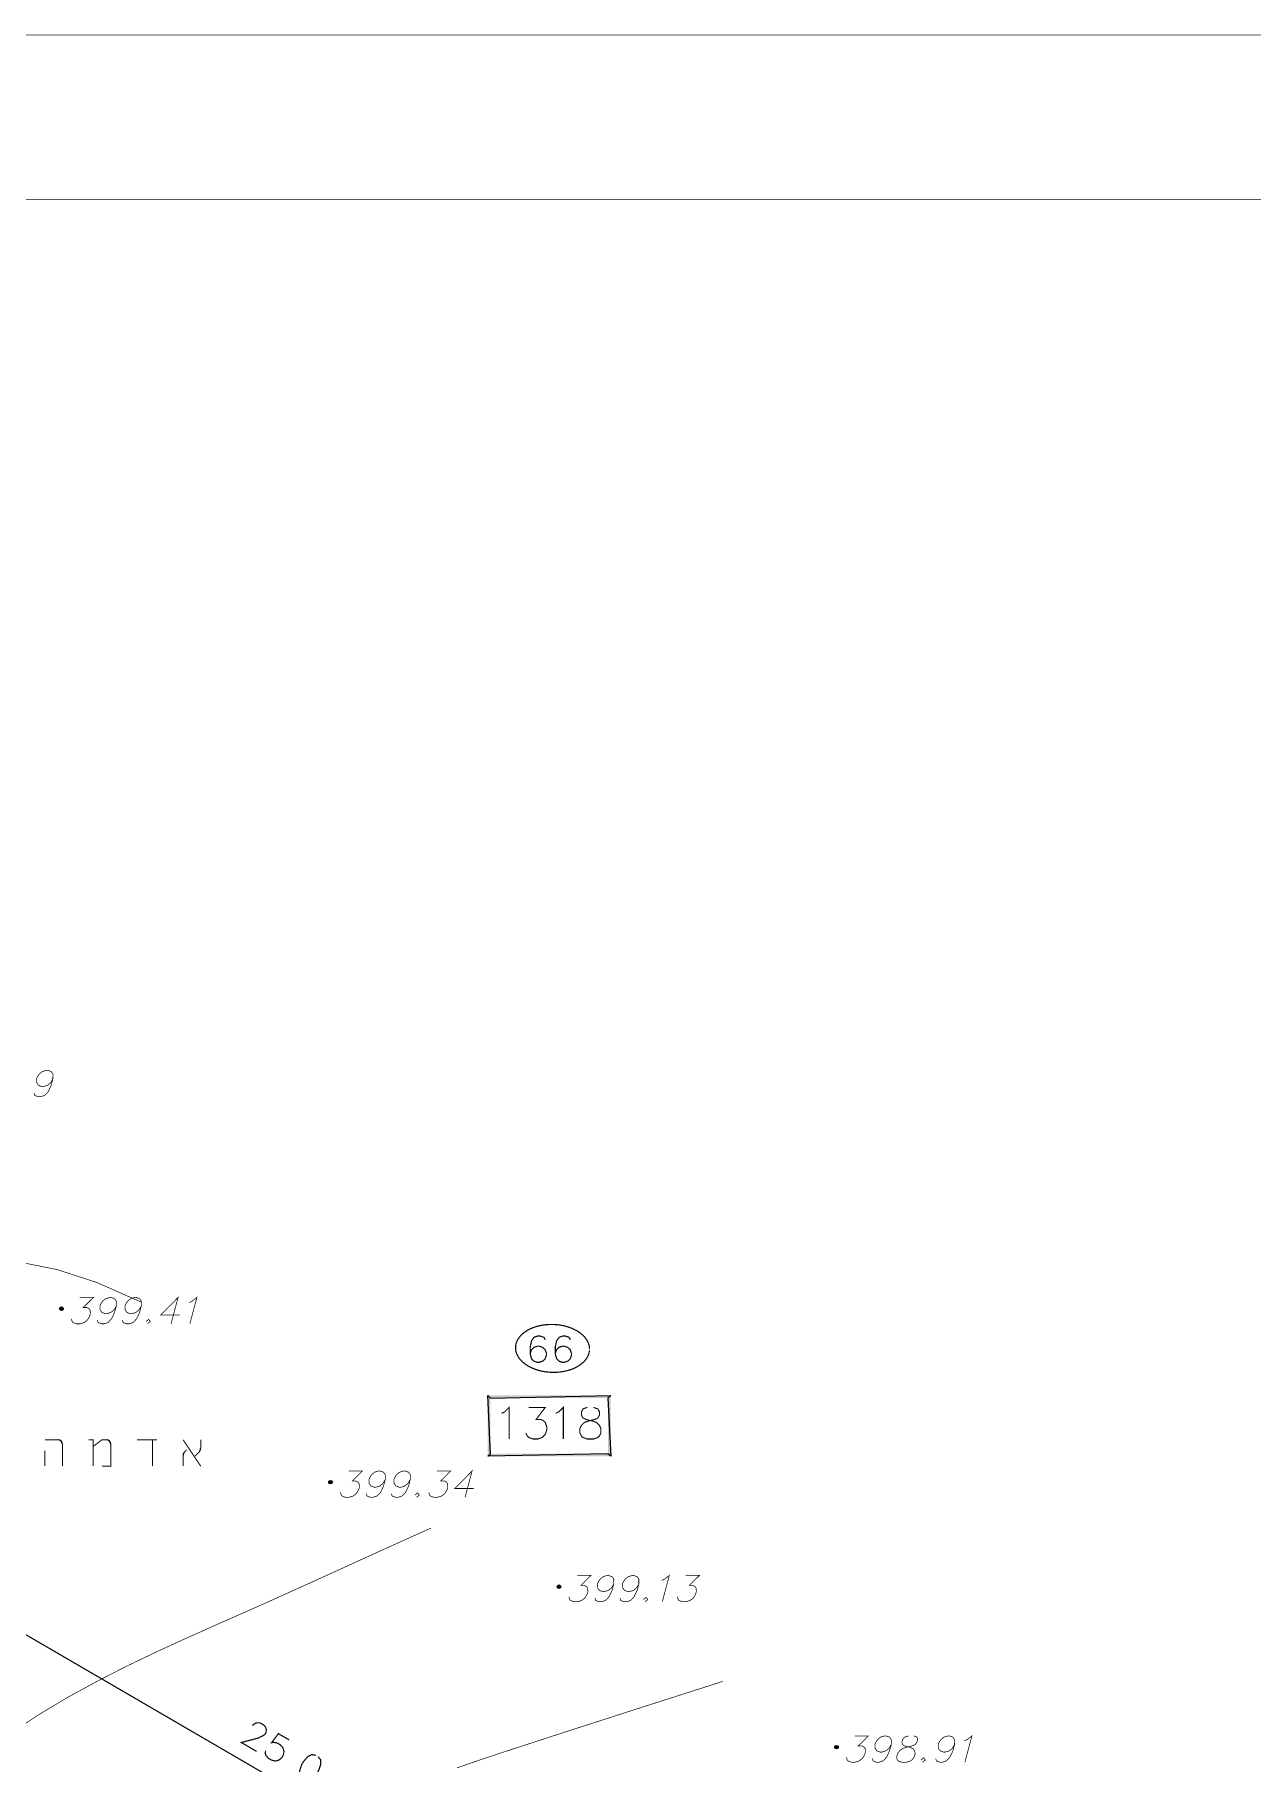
# Model space of a CAD drawing. Extents: x 489 to 720, y 1028 to 1176.
# Drawn here: x 525.64 to 544.17, y 1074.98 to 1101.28 of the extents above; entities that cross this region are included whole.
import ezdxf

# ---------------------------------------------------------------- set-up
doc = ezdxf.new("R2010")
doc.units = 0
doc.header["$MEASUREMENT"] = 0
for name, color, linetype in [('1202', 7, 'Continuous'), ('1501-TOPO', 7, 'Continuous'), ('1506', 7, 'Continuous'), ('1507', 7, 'Continuous'), ('M1280', 7, 'Continuous'), ('M1602', 7, 'Continuous'), ('MCELLNO', 7, 'Continuous')]:
    doc.layers.add(name, color=color, linetype=linetype)

msp = doc.modelspace()

# ---------------------------------------------------------------- hatches: boundary and pattern name
at = {"layer": '1501-TOPO', "linetype": 'Continuous', "ltscale": 0.045455}
for points in [[(526.029, 1081.908), (526.029, 1081.888), (526.027, 1081.898)], [(526.035, 1081.916), (526.035, 1081.879), (526.029, 1081.908)], [(526.035, 1081.879), (526.029, 1081.908), (526.029, 1081.888)], [(526.044, 1081.922), (526.044, 1081.873), (526.035, 1081.916)], [(526.044, 1081.873), (526.035, 1081.916), (526.035, 1081.879)], [(526.053, 1081.924), (526.053, 1081.872), (526.044, 1081.922)], [(526.053, 1081.872), (526.044, 1081.922), (526.044, 1081.873)], [(526.063, 1081.922), (526.063, 1081.873), (526.053, 1081.924)], [(526.063, 1081.873), (526.053, 1081.924), (526.053, 1081.872)], [(526.072, 1081.916), (526.072, 1081.879), (526.063, 1081.922)], [(526.072, 1081.879), (526.063, 1081.922), (526.063, 1081.873)], [(526.078, 1081.908), (526.078, 1081.888), (526.072, 1081.916)], [(526.078, 1081.888), (526.072, 1081.916), (526.072, 1081.879)], [(526.08, 1081.898), (526.078, 1081.908), (526.078, 1081.888)], [(530.121, 1079.268), (530.121, 1079.249), (530.119, 1079.258)], [(530.127, 1079.278), (530.127, 1079.24), (530.121, 1079.268)], [(530.127, 1079.24), (530.121, 1079.268), (530.121, 1079.249)], [(530.135, 1079.283), (530.135, 1079.234), (530.127, 1079.278)], [(530.135, 1079.234), (530.127, 1079.278), (530.127, 1079.24)], [(530.145, 1079.285), (530.145, 1079.232), (530.135, 1079.283)], [(530.145, 1079.232), (530.135, 1079.283), (530.135, 1079.234)], [(530.155, 1079.283), (530.155, 1079.234), (530.145, 1079.285)], [(530.155, 1079.234), (530.145, 1079.285), (530.145, 1079.232)], [(530.164, 1079.278), (530.164, 1079.24), (530.155, 1079.283)], [(530.164, 1079.24), (530.155, 1079.283), (530.155, 1079.234)], [(530.17, 1079.268), (530.17, 1079.249), (530.164, 1079.278)], [(530.17, 1079.249), (530.164, 1079.278), (530.164, 1079.24)], [(530.171, 1079.258), (530.17, 1079.268), (530.17, 1079.249)], [(533.597, 1077.68), (533.597, 1077.659), (533.595, 1077.67)], [(533.603, 1077.689), (533.603, 1077.651), (533.597, 1077.68)], [(533.603, 1077.651), (533.597, 1077.68), (533.597, 1077.659)], [(533.611, 1077.695), (533.611, 1077.646), (533.603, 1077.689)], [(533.611, 1077.646), (533.603, 1077.689), (533.603, 1077.651)], [(533.621, 1077.696), (533.621, 1077.643), (533.611, 1077.695)], [(533.621, 1077.643), (533.611, 1077.695), (533.611, 1077.646)], [(533.631, 1077.695), (533.631, 1077.646), (533.621, 1077.696)], [(533.631, 1077.646), (533.621, 1077.696), (533.621, 1077.643)], [(533.639, 1077.689), (533.639, 1077.651), (533.631, 1077.695)], [(533.639, 1077.651), (533.631, 1077.695), (533.631, 1077.646)], [(533.645, 1077.68), (533.645, 1077.659), (533.639, 1077.689)], [(533.645, 1077.659), (533.639, 1077.689), (533.639, 1077.651)], [(533.647, 1077.67), (533.645, 1077.68), (533.645, 1077.659)], [(537.817, 1075.239), (537.817, 1075.218), (537.815, 1075.229)], [(537.823, 1075.248), (537.823, 1075.21), (537.817, 1075.239)], [(537.823, 1075.21), (537.817, 1075.239), (537.817, 1075.218)], [(537.831, 1075.254), (537.831, 1075.205), (537.823, 1075.248)], [(537.831, 1075.205), (537.823, 1075.248), (537.823, 1075.21)], [(537.841, 1075.256), (537.841, 1075.203), (537.831, 1075.254)], [(537.841, 1075.203), (537.831, 1075.254), (537.831, 1075.205)], [(537.852, 1075.254), (537.852, 1075.205), (537.841, 1075.256)], [(537.852, 1075.205), (537.841, 1075.256), (537.841, 1075.203)], [(537.861, 1075.248), (537.861, 1075.21), (537.852, 1075.254)], [(537.861, 1075.21), (537.852, 1075.254), (537.852, 1075.205)], [(537.866, 1075.239), (537.866, 1075.218), (537.861, 1075.248)], [(537.866, 1075.218), (537.861, 1075.248), (537.861, 1075.21)], [(537.867, 1075.229), (537.866, 1075.239), (537.866, 1075.218)]]:
    msp.add_hatch(color=7, dxfattribs=at).paths.add_polyline_path(points, flags=0)
at = {"layer": 'MCELLNO', "linetype": 'Continuous', "ltscale": 0.045455}
for points in [[(532.538, 1079.653), (532.578, 1079.693), (532.538, 1080.579)], [(532.578, 1079.693), (532.538, 1080.579), (532.578, 1080.538)], [(532.538, 1080.579), (532.578, 1080.538), (534.407, 1080.579)], [(532.578, 1080.538), (534.407, 1080.579), (534.366, 1080.538)], [(534.407, 1080.579), (534.366, 1080.538), (534.407, 1079.653)], [(534.366, 1080.538), (534.407, 1079.653), (534.366, 1079.693)], [(534.407, 1079.653), (534.366, 1079.693), (532.538, 1079.653)], [(534.366, 1079.693), (532.538, 1079.653), (532.578, 1079.693)]]:
    msp.add_hatch(color=136, dxfattribs=at).paths.add_polyline_path(points, flags=0)

# ---------------------------------------------------------------- linework, layer by layer
at = {"color": 250, "linetype": 'Continuous', "ltscale": 0.045455}
for points, const_width in [([(525.922, 1085.391), (525.888, 1085.333), (525.839, 1085.296), (525.778, 1085.276), (525.758, 1085.276), (525.706, 1085.296), (525.678, 1085.333), (525.674, 1085.391), (525.68, 1085.409), (525.714, 1085.467), (525.762, 1085.505), (525.824, 1085.524), (525.844, 1085.524), (525.896, 1085.505), (525.923, 1085.467), (525.922, 1085.391), (525.897, 1085.296), (525.852, 1085.2), (525.798, 1085.142), (525.737, 1085.124), (525.698, 1085.124), (525.646, 1085.142), (525.637, 1085.181)], 0.0112), ([(526.33, 1082.07), (526.54, 1082.07), (526.385, 1081.916), (526.441, 1081.916), (526.474, 1081.898), (526.489, 1081.879), (526.492, 1081.822), (526.482, 1081.783), (526.448, 1081.726), (526.399, 1081.688), (526.337, 1081.668), (526.28, 1081.668), (526.228, 1081.688), (526.214, 1081.707), (526.205, 1081.745)], 0.0112), ([(526.886, 1081.935), (526.852, 1081.879), (526.803, 1081.84), (526.74, 1081.822), (526.721, 1081.822), (526.67, 1081.84), (526.641, 1081.879), (526.638, 1081.935), (526.642, 1081.955), (526.677, 1082.012), (526.725, 1082.05), (526.788, 1082.07), (526.807, 1082.07), (526.86, 1082.05), (526.887, 1082.012), (526.886, 1081.935), (526.86, 1081.84), (526.815, 1081.745), (526.762, 1081.688), (526.699, 1081.668), (526.662, 1081.668), (526.61, 1081.688), (526.6, 1081.726)], 0.0112), ([(527.266, 1081.935), (527.232, 1081.879), (527.185, 1081.84), (527.122, 1081.822), (527.103, 1081.822), (527.05, 1081.84), (527.023, 1081.879), (527.019, 1081.935), (527.024, 1081.955), (527.058, 1082.012), (527.107, 1082.05), (527.169, 1082.07), (527.188, 1082.07), (527.24, 1082.05), (527.269, 1082.012), (527.266, 1081.935), (527.241, 1081.84), (527.197, 1081.745), (527.144, 1081.688), (527.081, 1081.668), (527.042, 1081.668), (526.99, 1081.688), (526.982, 1081.726)], 0.0112), ([(527.72, 1081.668), (527.827, 1082.07), (527.565, 1081.803), (527.85, 1081.803)], 0.0112), ([(527.997, 1081.993), (528.04, 1082.012), (528.113, 1082.07), (528.006, 1081.668)], 0.0112), ([(527.338, 1081.703), (527.38, 1081.735), (527.405, 1081.703), (527.362, 1081.668)], 0.0112), ([(526.002, 1079.904), (525.802, 1079.904)], 0.0158), ([(526.069, 1079.504), (526.069, 1079.837)], 0.0158), ([(526.469, 1079.904), (526.536, 1079.904), (526.536, 1079.504)], 0.0158), ([(526.736, 1079.904), (526.67, 1079.904), (526.536, 1079.804)], 0.0158), ([(526.67, 1079.504), (526.803, 1079.504), (526.803, 1079.837)], 0.0158), ([(527.204, 1079.904), (527.504, 1079.904)], 0.0158), ([(527.437, 1079.904), (527.437, 1079.504)], 0.0158), ([(527.904, 1079.904), (528.171, 1079.504)], 0.0158), ([(528.171, 1079.77), (528.171, 1079.904)], 0.0158), ([(525.802, 1079.504), (525.802, 1079.737)], 0.0158), ([(527.904, 1079.67), (527.904, 1079.504)], 0.0158), ([(527.957, 1079.75), (527.923, 1079.717)], 0.0158), ([(528.085, 1079.656), (528.152, 1079.723)], 0.0158), ([(530.422, 1079.43), (530.631, 1079.43), (530.477, 1079.278), (530.533, 1079.278), (530.566, 1079.258), (530.58, 1079.24), (530.585, 1079.182), (530.574, 1079.145), (530.539, 1079.087), (530.491, 1079.049), (530.429, 1079.03), (530.372, 1079.03), (530.32, 1079.049), (530.306, 1079.068), (530.297, 1079.106)], 0.0112), ([(530.978, 1079.297), (530.942, 1079.24), (530.895, 1079.201), (530.832, 1079.182), (530.813, 1079.182), (530.761, 1079.201), (530.733, 1079.24), (530.729, 1079.297), (530.735, 1079.316), (530.769, 1079.373), (530.817, 1079.412), (530.88, 1079.43), (530.898, 1079.43), (530.95, 1079.412), (530.979, 1079.373), (530.978, 1079.297), (530.952, 1079.201), (530.907, 1079.106), (530.854, 1079.049), (530.791, 1079.03), (530.753, 1079.03), (530.7, 1079.049), (530.692, 1079.087)], 0.0112), ([(531.358, 1079.297), (531.324, 1079.24), (531.275, 1079.201), (531.213, 1079.182), (531.195, 1079.182), (531.142, 1079.201), (531.114, 1079.24), (531.111, 1079.297), (531.115, 1079.316), (531.15, 1079.373), (531.198, 1079.412), (531.261, 1079.43), (531.28, 1079.43), (531.332, 1079.412), (531.36, 1079.373), (531.358, 1079.297), (531.333, 1079.201), (531.288, 1079.106), (531.235, 1079.049), (531.173, 1079.03), (531.135, 1079.03), (531.082, 1079.049), (531.073, 1079.087)], 0.0112), ([(531.766, 1079.43), (531.975, 1079.43), (531.821, 1079.278), (531.878, 1079.278), (531.911, 1079.258), (531.924, 1079.24), (531.929, 1079.182), (531.919, 1079.145), (531.885, 1079.087), (531.836, 1079.049), (531.773, 1079.03), (531.716, 1079.03), (531.664, 1079.049), (531.65, 1079.068), (531.641, 1079.106)], 0.0112), ([(532.192, 1079.03), (532.3, 1079.43), (532.038, 1079.163), (532.324, 1079.163)], 0.0112), ([(531.43, 1079.063), (531.472, 1079.097), (531.496, 1079.063), (531.454, 1079.03)], 0.0112), ([(533.898, 1077.841), (534.107, 1077.841), (533.953, 1077.689), (534.01, 1077.689), (534.042, 1077.67), (534.056, 1077.65), (534.061, 1077.593), (534.05, 1077.555), (534.015, 1077.498), (533.967, 1077.46), (533.905, 1077.441), (533.848, 1077.441), (533.796, 1077.46), (533.781, 1077.479), (533.773, 1077.517)], 0.0112), ([(534.453, 1077.708), (534.419, 1077.65), (534.371, 1077.613), (534.308, 1077.593), (534.289, 1077.593), (534.237, 1077.613), (534.21, 1077.65), (534.205, 1077.708), (534.211, 1077.728), (534.245, 1077.784), (534.294, 1077.822), (534.355, 1077.841), (534.374, 1077.841), (534.427, 1077.822), (534.455, 1077.784), (534.453, 1077.708), (534.428, 1077.613), (534.383, 1077.517), (534.33, 1077.46), (534.267, 1077.441), (534.229, 1077.441), (534.177, 1077.46), (534.169, 1077.498)], 0.0112), ([(534.835, 1077.708), (534.8, 1077.65), (534.752, 1077.613), (534.689, 1077.593), (534.671, 1077.593), (534.619, 1077.613), (534.59, 1077.65), (534.587, 1077.708), (534.591, 1077.728), (534.627, 1077.784), (534.674, 1077.822), (534.737, 1077.841), (534.756, 1077.841), (534.808, 1077.822), (534.836, 1077.784), (534.835, 1077.708), (534.81, 1077.613), (534.764, 1077.517), (534.711, 1077.46), (534.648, 1077.441), (534.611, 1077.441), (534.558, 1077.46), (534.549, 1077.498)], 0.0112), ([(535.183, 1077.765), (535.227, 1077.784), (535.299, 1077.841), (535.192, 1077.441)], 0.0112), ([(535.547, 1077.841), (535.757, 1077.841), (535.602, 1077.689), (535.658, 1077.689), (535.692, 1077.67), (535.706, 1077.65), (535.71, 1077.593), (535.699, 1077.555), (535.665, 1077.498), (535.616, 1077.46), (535.554, 1077.441), (535.497, 1077.441), (535.445, 1077.46), (535.431, 1077.479), (535.422, 1077.517)], 0.0112), ([(534.905, 1077.474), (534.948, 1077.508), (534.972, 1077.474), (534.93, 1077.441)], 0.0112), ([(538.119, 1075.4), (538.329, 1075.4), (538.173, 1075.248), (538.23, 1075.248), (538.263, 1075.229), (538.278, 1075.209), (538.281, 1075.153), (538.271, 1075.115), (538.237, 1075.057), (538.188, 1075.02), (538.125, 1075), (538.069, 1075), (538.016, 1075.02), (538.003, 1075.038), (537.994, 1075.076)], 0.0112), ([(538.674, 1075.267), (538.639, 1075.209), (538.591, 1075.172), (538.529, 1075.153), (538.51, 1075.153), (538.457, 1075.172), (538.43, 1075.209), (538.427, 1075.267), (538.431, 1075.287), (538.465, 1075.343), (538.514, 1075.382), (538.577, 1075.4), (538.595, 1075.4), (538.647, 1075.382), (538.675, 1075.343), (538.674, 1075.267), (538.648, 1075.172), (538.604, 1075.076), (538.55, 1075.02), (538.488, 1075), (538.449, 1075), (538.398, 1075.02), (538.389, 1075.057)], 0.0112), ([(538.939, 1075.4), (538.877, 1075.382), (538.847, 1075.343), (538.837, 1075.305), (538.846, 1075.267), (538.879, 1075.248), (538.949, 1075.229), (539.002, 1075.209), (539.03, 1075.172), (539.039, 1075.133), (539.023, 1075.076), (538.994, 1075.038), (538.97, 1075.02), (538.907, 1075), (538.831, 1075), (538.779, 1075.02), (538.765, 1075.038), (538.756, 1075.076), (538.772, 1075.133), (538.8, 1075.172), (538.849, 1075.209), (538.912, 1075.229), (538.992, 1075.248), (539.037, 1075.267), (539.065, 1075.305), (539.075, 1075.343), (539.066, 1075.382), (539.015, 1075.4)], 0.0112), ([(539.637, 1075.267), (539.603, 1075.209), (539.554, 1075.172), (539.491, 1075.153), (539.473, 1075.153), (539.421, 1075.172), (539.392, 1075.209), (539.389, 1075.267), (539.394, 1075.287), (539.429, 1075.343), (539.477, 1075.382), (539.539, 1075.4), (539.558, 1075.4), (539.611, 1075.382), (539.638, 1075.343), (539.637, 1075.267), (539.612, 1075.172), (539.566, 1075.076), (539.513, 1075.02), (539.45, 1075), (539.413, 1075), (539.361, 1075.02), (539.352, 1075.057)], 0.0112), ([(539.786, 1075.324), (539.829, 1075.343), (539.902, 1075.4), (539.795, 1075)], 0.0112), ([(539.127, 1075.033), (539.169, 1075.067), (539.192, 1075.033), (539.15, 1075)], 0.0112)]:
    msp.add_lwpolyline(points, dxfattribs=dict(at, const_width=const_width))
at = {"color": 214, "linetype": 'Continuous', "ltscale": 0.045455, "const_width": 0.0182}
for points in [[(533.412, 1081.424), (533.392, 1081.463), (533.336, 1081.482), (533.297, 1081.482), (533.24, 1081.463), (533.202, 1081.406), (533.183, 1081.31), (533.183, 1081.215), (533.202, 1081.139), (533.24, 1081.1), (533.297, 1081.081), (533.316, 1081.081), (533.373, 1081.1), (533.412, 1081.139), (533.431, 1081.196), (533.431, 1081.215), (533.412, 1081.272), (533.373, 1081.31), (533.316, 1081.329), (533.297, 1081.329), (533.24, 1081.31), (533.202, 1081.272), (533.183, 1081.215)], [(533.794, 1081.424), (533.774, 1081.463), (533.717, 1081.482), (533.679, 1081.482), (533.622, 1081.463), (533.583, 1081.406), (533.564, 1081.31), (533.564, 1081.215), (533.583, 1081.139), (533.622, 1081.1), (533.679, 1081.081), (533.698, 1081.081), (533.755, 1081.1), (533.794, 1081.139), (533.812, 1081.196), (533.812, 1081.215), (533.794, 1081.272), (533.755, 1081.31), (533.698, 1081.329), (533.679, 1081.329), (533.622, 1081.31), (533.583, 1081.272), (533.564, 1081.215)], [(528.96, 1075.554), (528.969, 1075.571), (529.004, 1075.593), (529.03, 1075.6), (529.073, 1075.598), (529.139, 1075.559), (529.162, 1075.524), (529.169, 1075.498), (529.166, 1075.455), (529.147, 1075.422), (529.112, 1075.399), (529.049, 1075.368), (528.789, 1075.3), (529.02, 1075.165)], [(529.517, 1075.339), (529.353, 1075.434), (529.25, 1075.296), (529.277, 1075.303), (529.336, 1075.291), (529.385, 1075.262), (529.424, 1075.216), (529.438, 1075.164), (529.427, 1075.106), (529.407, 1075.073), (529.362, 1075.032), (529.31, 1075.018), (529.25, 1075.031), (529.2, 1075.06), (529.161, 1075.105), (529.154, 1075.131), (529.157, 1075.174)], [(529.922, 1075.104), (529.863, 1075.116), (529.8, 1075.085), (529.737, 1075.013), (529.707, 1074.964), (529.677, 1074.872), (529.68, 1074.803), (529.72, 1074.758), (529.753, 1074.739), (529.812, 1074.726), (529.874, 1074.756), (529.938, 1074.829), (529.967, 1074.879), (529.998, 1074.971), (529.995, 1075.039), (529.955, 1075.084)]]:
    msp.add_lwpolyline(points, dxfattribs=at)
at = {"color": 250, "linetype": 'Continuous', "ltscale": 0.045455}
for centre, start, end in [((526.002, 1079.837), 0.0055, 90), ((526.736, 1079.837), 0.0055, 90), ((528.104, 1079.77), 315.0055, 360.0055), ((528.104, 1079.77), 315.0055, 360.0055), ((527.971, 1079.67), 135, 180), ((527.971, 1079.67), 135, 180)]:
    msp.add_arc(centre, 0.0659, start, end, dxfattribs=at)
at = {"layer": '1202', "color": 7, "linetype": 'Continuous', "ltscale": 0.045455, "const_width": 0.0112}
for points in [[(488.854, 1028.441), (562.687, 1028.441), (562.687, 1101.273), (488.854, 1101.273)], [(491.356, 1030.943), (560.185, 1030.943), (560.185, 1098.771), (491.356, 1098.771)]]:
    msp.add_lwpolyline(points, dxfattribs=at)
at = {"layer": '1501-TOPO', "color": 7, "linetype": 'Continuous', "ltscale": 0.045455, "const_width": 0.0112}
for points in [[(526.028, 1081.898), (526.078, 1081.898)], [(530.12, 1079.258), (530.17, 1079.258)], [(533.596, 1077.67), (533.646, 1077.67)], [(537.816, 1075.229), (537.866, 1075.229)]]:
    msp.add_lwpolyline(points, dxfattribs=at)
at = {"layer": '1501-TOPO', "color": 7, "linetype": 'Continuous', "ltscale": 0.045455}
for points in [[(526.029, 1081.908), (526.029, 1081.888), (526.027, 1081.898)], [(526.035, 1081.916), (526.035, 1081.879), (526.029, 1081.908)], [(526.035, 1081.879), (526.029, 1081.908), (526.029, 1081.888)], [(526.044, 1081.922), (526.044, 1081.873), (526.035, 1081.916)], [(526.044, 1081.873), (526.035, 1081.916), (526.035, 1081.879)], [(526.053, 1081.924), (526.053, 1081.872), (526.044, 1081.922)], [(526.053, 1081.872), (526.044, 1081.922), (526.044, 1081.873)], [(526.063, 1081.922), (526.063, 1081.873), (526.053, 1081.924)], [(526.063, 1081.873), (526.053, 1081.924), (526.053, 1081.872)], [(526.072, 1081.916), (526.072, 1081.879), (526.063, 1081.922)], [(526.072, 1081.879), (526.063, 1081.922), (526.063, 1081.873)], [(526.078, 1081.908), (526.078, 1081.888), (526.072, 1081.916)], [(526.078, 1081.888), (526.072, 1081.916), (526.072, 1081.879)], [(526.08, 1081.898), (526.078, 1081.908), (526.078, 1081.888)], [(530.121, 1079.268), (530.121, 1079.249), (530.119, 1079.258)], [(530.127, 1079.278), (530.127, 1079.24), (530.121, 1079.268)], [(530.127, 1079.24), (530.121, 1079.268), (530.121, 1079.249)], [(530.135, 1079.283), (530.135, 1079.234), (530.127, 1079.278)], [(530.135, 1079.234), (530.127, 1079.278), (530.127, 1079.24)], [(530.145, 1079.285), (530.145, 1079.232), (530.135, 1079.283)], [(530.145, 1079.232), (530.135, 1079.283), (530.135, 1079.234)], [(530.155, 1079.283), (530.155, 1079.234), (530.145, 1079.285)], [(530.155, 1079.234), (530.145, 1079.285), (530.145, 1079.232)], [(530.164, 1079.278), (530.164, 1079.24), (530.155, 1079.283)], [(530.164, 1079.24), (530.155, 1079.283), (530.155, 1079.234)], [(530.17, 1079.268), (530.17, 1079.249), (530.164, 1079.278)], [(530.17, 1079.249), (530.164, 1079.278), (530.164, 1079.24)], [(530.171, 1079.258), (530.17, 1079.268), (530.17, 1079.249)], [(533.597, 1077.68), (533.597, 1077.659), (533.595, 1077.67)], [(533.603, 1077.689), (533.603, 1077.651), (533.597, 1077.68)], [(533.603, 1077.651), (533.597, 1077.68), (533.597, 1077.659)], [(533.611, 1077.695), (533.611, 1077.646), (533.603, 1077.689)], [(533.611, 1077.646), (533.603, 1077.689), (533.603, 1077.651)], [(533.621, 1077.696), (533.621, 1077.643), (533.611, 1077.695)], [(533.621, 1077.643), (533.611, 1077.695), (533.611, 1077.646)], [(533.631, 1077.695), (533.631, 1077.646), (533.621, 1077.696)], [(533.631, 1077.646), (533.621, 1077.696), (533.621, 1077.643)], [(533.639, 1077.689), (533.639, 1077.651), (533.631, 1077.695)], [(533.639, 1077.651), (533.631, 1077.695), (533.631, 1077.646)], [(533.645, 1077.68), (533.645, 1077.659), (533.639, 1077.689)], [(533.645, 1077.659), (533.639, 1077.689), (533.639, 1077.651)], [(533.647, 1077.67), (533.645, 1077.68), (533.645, 1077.659)], [(537.817, 1075.239), (537.817, 1075.218), (537.815, 1075.229)], [(537.823, 1075.248), (537.823, 1075.21), (537.817, 1075.239)], [(537.823, 1075.21), (537.817, 1075.239), (537.817, 1075.218)], [(537.831, 1075.254), (537.831, 1075.205), (537.823, 1075.248)], [(537.831, 1075.205), (537.823, 1075.248), (537.823, 1075.21)], [(537.841, 1075.256), (537.841, 1075.203), (537.831, 1075.254)], [(537.841, 1075.203), (537.831, 1075.254), (537.831, 1075.205)], [(537.852, 1075.254), (537.852, 1075.205), (537.841, 1075.256)], [(537.852, 1075.205), (537.841, 1075.256), (537.841, 1075.203)], [(537.861, 1075.248), (537.861, 1075.21), (537.852, 1075.254)], [(537.861, 1075.21), (537.852, 1075.254), (537.852, 1075.205)], [(537.866, 1075.239), (537.866, 1075.218), (537.861, 1075.248)], [(537.866, 1075.218), (537.861, 1075.248), (537.861, 1075.21)], [(537.867, 1075.229), (537.866, 1075.239), (537.866, 1075.218)]]:
    msp.add_lwpolyline(points, dxfattribs=at)
for centre in [(526.053, 1081.898), (530.145, 1079.258), (533.621, 1077.67), (537.841, 1075.229)]:
    msp.add_circle(centre, 0.0261, dxfattribs=at)
at = {"layer": '1506', "color": 13, "linetype": 'Continuous', "ltscale": 0.045455, "const_width": 0.01}
for points in [[(525.465, 1082.598), (525.991, 1082.492), (526.591, 1082.297), (527.271, 1081.996)], [(525.299, 1075.453), (525.722, 1075.732), (526.162, 1075.995), (526.613, 1076.24), (527.066, 1076.471), (527.519, 1076.688), (527.961, 1076.89), (528.386, 1077.08), (528.789, 1077.258), (529.165, 1077.425), (529.521, 1077.585), (529.863, 1077.74), (530.2, 1077.893), (530.542, 1078.049), (530.896, 1078.21), (531.27, 1078.38), (531.673, 1078.56)]]:
    msp.add_lwpolyline(points, dxfattribs=at)
at = {"layer": '1507', "color": 18, "linetype": 'Continuous', "ltscale": 0.045455, "const_width": 0.01}
msp.add_lwpolyline([(532.071, 1074.914), (532.43, 1075.038), (532.967, 1075.216), (533.73, 1075.464), (534.763, 1075.797), (536.112, 1076.229)], dxfattribs=at)
at = {"layer": 'M1280', "color": 7, "linetype": 'Continuous', "ltscale": 0.045455, "const_width": 0.0112}
msp.add_lwpolyline([(491.356, 1030.943), (560.185, 1030.943), (560.185, 1098.771), (491.356, 1098.771)], dxfattribs=at)
at = {"layer": 'M1602', "color": 214, "linetype": 'Continuous', "ltscale": 0.045455, "const_width": 0.0182}
for points in [[(534.086, 1081.278), (534.086, 1081.289), (534.085, 1081.301), (534.083, 1081.314), (534.081, 1081.325), (534.079, 1081.338), (534.077, 1081.349), (534.072, 1081.362), (534.069, 1081.373), (534.063, 1081.385), (534.058, 1081.397), (534.052, 1081.408), (534.045, 1081.42), (534.038, 1081.431), (534.03, 1081.442), (534.022, 1081.454), (534.013, 1081.464), (534.004, 1081.475), (533.994, 1081.485), (533.983, 1081.496), (533.972, 1081.506), (533.961, 1081.515), (533.948, 1081.524), (533.937, 1081.534), (533.923, 1081.543), (533.91, 1081.551), (533.896, 1081.56), (533.882, 1081.568), (533.867, 1081.576), (533.853, 1081.583), (533.837, 1081.591), (533.822, 1081.598), (533.805, 1081.604), (533.789, 1081.61), (533.772, 1081.616), (533.756, 1081.622), (533.739, 1081.626), (533.721, 1081.632), (533.704, 1081.635), (533.686, 1081.64), (533.667, 1081.643), (533.649, 1081.647), (533.631, 1081.65), (533.613, 1081.653), (533.595, 1081.655), (533.575, 1081.656), (533.557, 1081.657), (533.539, 1081.658), (533.52, 1081.658), (533.502, 1081.658), (533.482, 1081.658), (533.464, 1081.657), (533.445, 1081.656), (533.427, 1081.655), (533.408, 1081.653), (533.39, 1081.65), (533.372, 1081.648), (533.354, 1081.645), (533.337, 1081.641), (533.319, 1081.638), (533.302, 1081.633), (533.285, 1081.629), (533.267, 1081.623), (533.252, 1081.618), (533.235, 1081.613), (533.219, 1081.606), (533.204, 1081.6), (533.188, 1081.593), (533.173, 1081.585), (533.16, 1081.579), (533.145, 1081.571), (533.131, 1081.563), (533.119, 1081.555), (533.105, 1081.546), (533.094, 1081.537), (533.081, 1081.528), (533.07, 1081.518), (533.06, 1081.508), (533.049, 1081.498), (533.039, 1081.489), (533.03, 1081.478), (533.021, 1081.467), (533.013, 1081.457), (533.005, 1081.446), (532.998, 1081.434), (532.991, 1081.423), (532.986, 1081.412), (532.981, 1081.4), (532.975, 1081.389), (532.972, 1081.378), (532.969, 1081.365), (532.965, 1081.354), (532.963, 1081.341), (532.962, 1081.33), (532.961, 1081.317), (532.961, 1081.305), (532.961, 1081.293), (532.962, 1081.281), (532.963, 1081.268), (532.965, 1081.257), (532.967, 1081.245), (532.971, 1081.233), (532.975, 1081.221), (532.98, 1081.209), (532.985, 1081.197), (532.99, 1081.185), (532.997, 1081.174), (533.004, 1081.163), (533.012, 1081.151), (533.02, 1081.14), (533.028, 1081.13), (533.037, 1081.118), (533.047, 1081.108), (533.057, 1081.098), (533.067, 1081.088), (533.079, 1081.079), (533.091, 1081.068), (533.103, 1081.059), (533.116, 1081.05), (533.129, 1081.041), (533.142, 1081.032), (533.156, 1081.024), (533.171, 1081.016), (533.186, 1081.008), (533.2, 1081.001), (533.216, 1080.995), (533.232, 1080.988), (533.248, 1080.981), (533.265, 1080.975), (533.281, 1080.97), (533.298, 1080.964), (533.316, 1080.959), (533.333, 1080.955), (533.352, 1080.95), (533.369, 1080.947), (533.387, 1080.943), (533.405, 1080.94), (533.423, 1080.938), (533.442, 1080.935), (533.461, 1080.933), (533.479, 1080.932), (533.498, 1080.931), (533.516, 1080.93), (533.536, 1080.93), (533.554, 1080.93), (533.572, 1080.931), (533.591, 1080.931), (533.61, 1080.933), (533.628, 1080.934), (533.646, 1080.937), (533.664, 1080.939), (533.682, 1080.942), (533.7, 1080.946), (533.717, 1080.949), (533.736, 1080.954), (533.753, 1080.958), (533.77, 1080.963), (533.787, 1080.967), (533.803, 1080.973), (533.819, 1080.979), (533.835, 1080.985), (533.849, 1080.992), (533.865, 1080.999), (533.88, 1081.006), (533.894, 1081.014), (533.907, 1081.022), (533.921, 1081.03), (533.935, 1081.039), (533.947, 1081.047), (533.958, 1081.056), (533.97, 1081.065), (533.981, 1081.075), (533.991, 1081.084), (534.002, 1081.095), (534.012, 1081.105), (534.021, 1081.116), (534.029, 1081.126), (534.037, 1081.137), (534.044, 1081.148), (534.05, 1081.159), (534.057, 1081.171), (534.063, 1081.182), (534.067, 1081.193), (534.072, 1081.206), (534.075, 1081.217), (534.079, 1081.229), (534.081, 1081.241), (534.083, 1081.253), (534.085, 1081.265)], [(519.433, 1080.479), (541.063, 1067.884)]]:
    msp.add_lwpolyline(points, dxfattribs=at)
at = {"layer": 'MCELLNO', "color": 136, "linetype": 'Continuous', "ltscale": 0.045455}
for points in [[(532.538, 1079.653), (532.578, 1079.693), (532.538, 1080.579)], [(532.578, 1079.693), (532.538, 1080.579), (532.578, 1080.538)], [(532.538, 1080.579), (532.578, 1080.538), (534.407, 1080.579)], [(532.578, 1080.538), (534.407, 1080.579), (534.366, 1080.538)], [(534.407, 1080.579), (534.366, 1080.538), (534.407, 1079.653)], [(534.366, 1080.538), (534.407, 1079.653), (534.366, 1079.693)], [(534.407, 1079.653), (534.366, 1079.693), (532.538, 1079.653)], [(534.366, 1079.693), (532.538, 1079.653), (532.578, 1079.693)]]:
    msp.add_lwpolyline(points, dxfattribs=at)
at = {"layer": 'MCELLNO', "color": 136, "linetype": 'Continuous', "ltscale": 0.045455, "const_width": 0.0165}
for points in [[(532.748, 1080.306), (532.795, 1080.329), (532.863, 1080.397), (532.863, 1079.916)], [(533.161, 1080.397), (533.412, 1080.397), (533.274, 1080.214), (533.344, 1080.214), (533.389, 1080.191), (533.412, 1080.168), (533.435, 1080.099), (533.435, 1080.054), (533.412, 1079.985), (533.366, 1079.939), (533.298, 1079.916), (533.229, 1079.916), (533.161, 1079.939), (533.138, 1079.962), (533.114, 1080.008)], [(533.572, 1080.306), (533.617, 1080.329), (533.687, 1080.397), (533.687, 1079.916)], [(534.053, 1080.397), (533.985, 1080.374), (533.962, 1080.329), (533.962, 1080.282), (533.985, 1080.237), (534.03, 1080.214), (534.121, 1080.191), (534.19, 1080.168), (534.236, 1080.122), (534.258, 1080.076), (534.258, 1080.008), (534.236, 1079.962), (534.213, 1079.939), (534.145, 1079.916), (534.053, 1079.916), (533.985, 1079.939), (533.962, 1079.962), (533.938, 1080.008), (533.938, 1080.076), (533.962, 1080.122), (534.007, 1080.168), (534.075, 1080.191), (534.167, 1080.214), (534.213, 1080.237), (534.236, 1080.282), (534.236, 1080.329), (534.213, 1080.374), (534.145, 1080.397)]]:
    msp.add_lwpolyline(points, dxfattribs=at)

doc.saveas('drawing.dxf')
